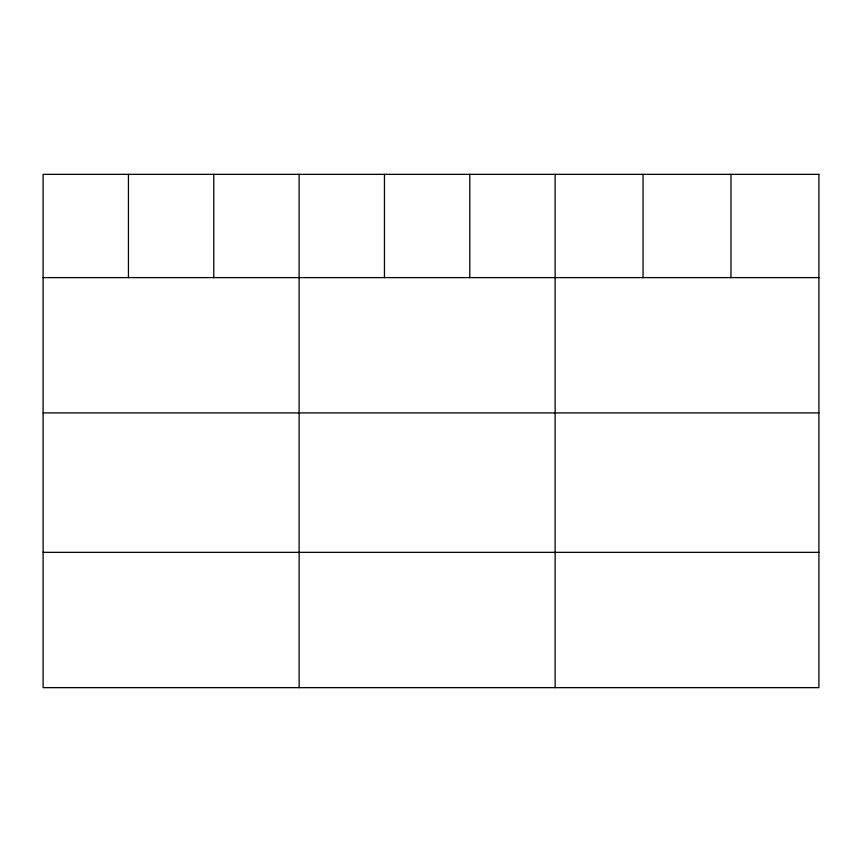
<?xml version="1.0" encoding="UTF-8"?>
<svg xmlns="http://www.w3.org/2000/svg" width="862" height="862" viewBox="0 0 862 862"><rect width="100%" height="100%" fill="white"/><g stroke="black" fill="none" stroke-linecap="round" stroke-linejoin="round"><path stroke-width="1.29" d="M43.1 277.607L818.9 277.607M43.1 412.92L818.9 412.92M43.1 552.337L818.9 552.337M730.976 174.35L730.976 277.607M643.052 174.35L643.052 277.607M555.128 174.35L555.128 687.65M469.79 174.35L469.79 277.607M384.452 174.35L384.452 277.607M299.114 174.35L299.114 687.65M213.776 174.35L213.776 277.607M128.438 174.35L128.438 277.607M818.9 174.35L43.1 174.35L43.1 687.65L818.9 687.65L818.9 174.35"/></g></svg>
